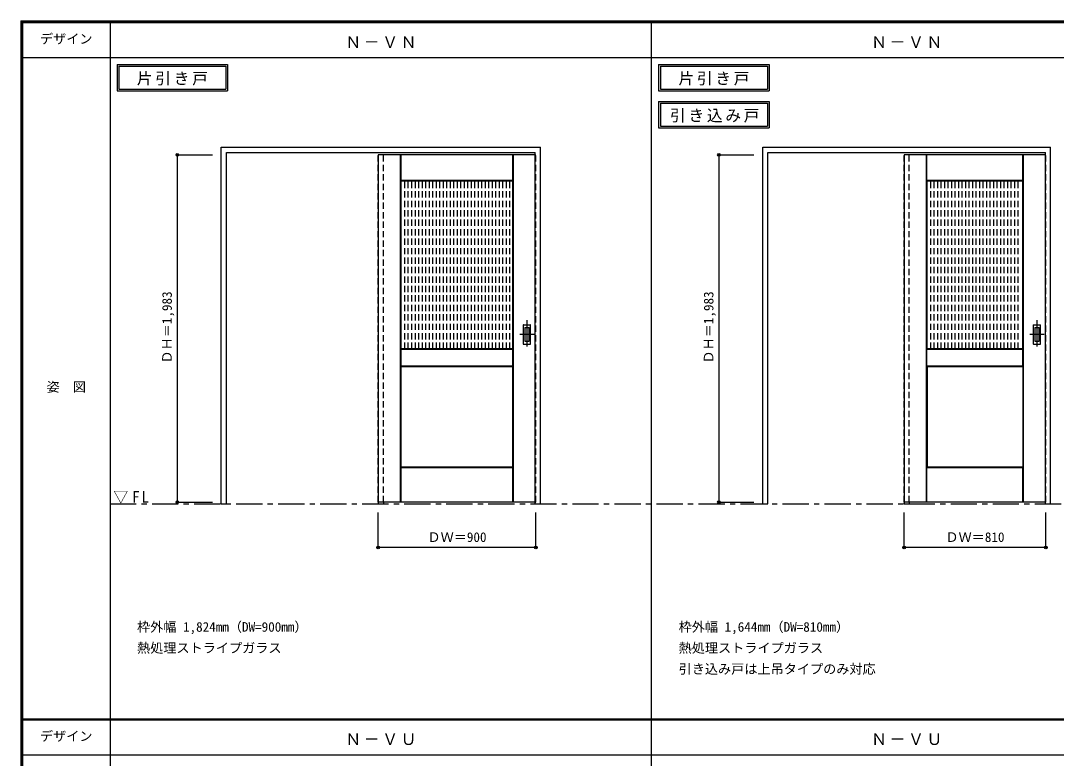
# Model space of a CAD drawing. Units: millimetres, scale not verified. Extents: x -6000 to 5700, y -4307 to 4260.
# Drawn here: x -6000 to -87, y -36 to 4175 of the extents above; entities that cross this region are included whole.
import ezdxf
from ezdxf.enums import TextEntityAlignment as Align

# ---------------------------------------------------------------- set-up
doc = ezdxf.new("R2010")
doc.units = ezdxf.units.MM
doc.header["$LTSCALE"] = 30
doc.header["$PDMODE"] = 32
doc.header["$PDSIZE"] = 15
doc.linetypes.add('CHAIN1', pattern=[8, 5, -1, 1, -1])
doc.linetypes.add('DASHED1', pattern=[1.8, 1.2, -0.6])
for name, color, linetype in [('0-1_通り芯', 4, 'CHAIN1'), ('0-2_扉', 4, 'DASHED1'), ('0-3_仕上げ', 7, 'Continuous'), ('0-4_枠', 3, 'Continuous'), ('0-6_引手', 3, 'Continuous'), ('0-A_文字', 7, 'Continuous'), ('0-B_寸法', 7, 'Continuous'), ('0-C_ハッチ', 4, 'DASHED1'), ('F-1_枠', 6, 'Continuous'), ('F-A_文字', 7, 'Continuous')]:
    doc.layers.add(name, color=color, linetype=linetype)
doc.styles.add('ＭＳ ゴシック', font='')
doc.styles.get('ＭＳ ゴシック').set_extended_font_data('MS Gothic')

msp = doc.modelspace()

# ---------------------------------------------------------------- linework, layer by layer
at = {"layer": '0-1_通り芯'}
for p, q in [((-3109.75, 2465), (-3109.75, 2303)), ((-197.25, 2465), (-197.25, 2303)), ((-3068.75, 2384), (-3150.75, 2384)), ((-156.25, 2384), (-238.25, 2384))]:
    msp.add_line(p, q, dxfattribs=at)
at = {"layer": '0-1_通り芯', "color": 7}
msp.add_line((-5490, 1418), (3233.5, 1418), dxfattribs=at)
at = {"layer": '0-2_扉'}
for p, q in [((-3958.75, 3409.5), (-3958.75, 3405.5)), ((-3061.75, 3409.5), (-3058.75, 3409.5)), ((-3058.75, 1426.5), (-3058.75, 3409.5)), ((-956.25, 3409.5), (-956.25, 3405.5)), ((-149.25, 3409.5), (-146.25, 3409.5)), ((-3061.75, 1426.5), (-3058.75, 1426.5))]:
    msp.add_line(p, q, dxfattribs=at)
at = {"layer": '0-2_扉', "color": 3, "linetype": 'Continuous'}
for p, q in [((-3061.75, 3409.5), (-3958.75, 3409.5)), ((-3958.75, 3409.5), (-3958.75, 1426.5)), ((-956.25, 3409.5), (-956.25, 1426.5)), ((-149.25, 3409.5), (-956.25, 3409.5)), ((-3061.75, 1426.5), (-3958.75, 1426.5)), ((-149.25, 1426.5), (-956.25, 1426.5))]:
    msp.add_line(p, q, dxfattribs=at)
at = {"layer": '0-2_扉'}
msp.add_lwpolyline([(-149.25, 1426.5), (-146.25, 1426.5), (-146.25, 3409.5)], dxfattribs=at)
at = {"layer": '0-3_仕上げ'}
for p, q in [((-3830.75, 1426.5), (-3830.75, 3409.5)), ((-3829.25, 3262), (-3829.25, 3409.5)), ((-3827.75, 3263.5), (-3827.75, 3409.5)), ((-3189.75, 3263.5), (-3189.75, 3409.5)), ((-3188.25, 3262), (-3188.25, 3409.5)), ((-3186.75, 1426.5), (-3186.75, 3409.5)), ((-828.25, 1426.5), (-828.25, 3409.5)), ((-826.75, 3262), (-826.75, 3409.5)), ((-825.25, 3263.5), (-825.25, 3409.5)), ((-277.25, 3263.5), (-277.25, 3409.5)), ((-275.75, 3262), (-275.75, 3409.5)), ((-274.25, 1426.5), (-274.25, 3409.5)), ((-3827.75, 3263.5), (-3829.25, 3262)), ((-3826.75, 3259.5), (-3829.25, 3262)), ((-3189.75, 3263.5), (-3827.75, 3263.5)), ((-3188.25, 3262), (-3190.75, 3259.5)), ((-3189.75, 3263.5), (-3188.25, 3262)), ((-825.25, 3263.5), (-826.75, 3262)), ((-824.25, 3259.5), (-826.75, 3262)), ((-277.25, 3263.5), (-825.25, 3263.5)), ((-3829.25, 2204), (-3829.25, 2299)), ((-3189.75, 2297.5), (-3827.75, 2297.5)), ((-3827.75, 2205.5), (-3827.75, 2297.5)), ((-3190.75, 2301.5), (-3188.25, 2299)), ((-3189.75, 2297.5), (-3188.25, 2299)), ((-826.75, 2204), (-826.75, 2299)), ((-825.25, 2205.5), (-825.25, 2297.5)), ((-277.25, 2297.5), (-825.25, 2297.5)), ((-278.25, 2301.5), (-275.75, 2299)), ((-277.25, 2297.5), (-275.75, 2299)), ((-277.25, 2205.5), (-277.25, 2297.5)), ((-275.75, 2204), (-275.75, 2299)), ((-3827.75, 2205.5), (-3829.25, 2204)), ((-3826.75, 2201.5), (-3829.25, 2204)), ((-3188.25, 2204), (-3190.75, 2201.5)), ((-825.25, 2205.5), (-826.75, 2204)), ((-824.25, 2201.5), (-826.75, 2204)), ((-825.25, 2205.5), (-277.25, 2205.5)), ((-3829.25, 1426.5), (-3829.25, 1624)), ((-3827.75, 1426.5), (-3827.75, 1622.5)), ((-3189.75, 1622.5), (-3827.75, 1622.5)), ((-3190.75, 1626.5), (-3188.25, 1624)), ((-3189.75, 1622.5), (-3188.25, 1624)), ((-3189.75, 1426.5), (-3189.75, 1622.5)), ((-3188.25, 1426.5), (-3188.25, 1624)), ((-826.75, 1426.5), (-826.75, 1624)), ((-825.25, 1426.5), (-825.25, 1622.5)), ((-277.25, 1622.5), (-825.25, 1622.5)), ((-278.25, 1626.5), (-275.75, 1624)), ((-277.25, 1622.5), (-275.75, 1624)), ((-277.25, 1426.5), (-277.25, 1622.5)), ((-275.75, 1426.5), (-275.75, 1624))]:
    msp.add_line(p, q, dxfattribs=at)
at = {"layer": '0-3_仕上げ', "color": 3}
for p, q in [((-3190.75, 3259.5), (-3826.75, 3259.5)), ((-3826.75, 2301.5), (-3826.75, 3259.5)), ((-3190.75, 2301.5), (-3190.75, 3259.5)), ((-824.25, 2301.5), (-824.25, 3259.5)), ((-278.25, 3259.5), (-824.25, 3259.5)), ((-278.25, 2301.5), (-278.25, 3259.5)), ((-3190.75, 2301.5), (-3826.75, 2301.5)), ((-278.25, 2301.5), (-824.25, 2301.5)), ((-3826.75, 2201.5), (-3190.75, 2201.5)), ((-3826.75, 1626.5), (-3826.75, 2201.5)), ((-3190.75, 1626.5), (-3190.75, 2201.5)), ((-824.25, 2201.5), (-824.25, 1626.5)), ((-3190.75, 1626.5), (-3826.75, 1626.5)), ((-278.25, 1626.5), (-824.25, 1626.5))]:
    msp.add_line(p, q, dxfattribs=at)
at = {"layer": '0-3_仕上げ'}
for points in [[(-277.25, 3263.5), (-275.75, 3262), (-278.25, 3259.5)], [(-3827.75, 2297.5), (-3829.25, 2299), (-3826.75, 2301.5)], [(-3827.75, 2205.5), (-3189.75, 2205.5), (-3189.75, 2297.5)], [(-3189.75, 2205.5), (-3188.25, 2204), (-3188.25, 2299)], [(-825.25, 2297.5), (-826.75, 2299), (-824.25, 2301.5)], [(-277.25, 2205.5), (-275.75, 2204), (-278.25, 2201.5)], [(-3827.75, 1622.5), (-3829.25, 1624), (-3826.75, 1626.5)], [(-825.25, 1622.5), (-826.75, 1624), (-824.25, 1626.5)]]:
    msp.add_lwpolyline(points, dxfattribs=at)
at = {"layer": '0-3_仕上げ', "color": 3}
msp.add_lwpolyline([(-824.25, 2201.5), (-278.25, 2201.5), (-278.25, 1626.5)], dxfattribs=at)
at = {"layer": '0-4_枠'}
for p, q in [((-4855.75, 1418), (-4855.75, 3453)), ((-4855.75, 3453), (-3031.75, 3453)), ((-3031.75, 1418), (-3031.75, 3453)), ((-1763.25, 1418), (-1763.25, 3453)), ((-1763.25, 3453), (-119.25, 3453)), ((-119.25, 1418), (-119.25, 3453)), ((-4825.75, 3423), (-3061.75, 3423)), ((-4825.75, 1418), (-4825.75, 3423)), ((-3061.75, 1418), (-3061.75, 3423)), ((-1733.25, 3423), (-149.25, 3423)), ((-1733.25, 1418), (-1733.25, 3423)), ((-149.25, 1418), (-149.25, 3423)), ((-3958.75, 1426.5), (-3958.75, 1418)), ((-3928.75, 1426.5), (-3928.75, 1418)), ((-956.25, 1426.5), (-956.25, 1418)), ((-926.25, 1426.5), (-926.25, 1418)), ((-4855.75, 1418), (-4825.75, 1418)), ((-3958.75, 1418), (-3928.75, 1418)), ((-3061.75, 1418), (-3031.75, 1418)), ((-1763.25, 1418), (-1733.25, 1418)), ((-956.25, 1418), (-926.25, 1418)), ((-149.25, 1418), (-119.25, 1418))]:
    msp.add_line(p, q, dxfattribs=at)
at = {"layer": '0-4_枠', "color": 4, "linetype": 'DASHED1'}
for p, q in [((-3958.75, 1426.5), (-3958.75, 3423)), ((-3928.75, 1426.5), (-3928.75, 3423)), ((-956.25, 1426.5), (-956.25, 3423)), ((-926.25, 1426.5), (-926.25, 3423))]:
    msp.add_line(p, q, dxfattribs=at)
at = {"layer": '0-6_引手'}
for p, q in [((-3130.75, 2437.5), (-3130.75, 2330.5)), ((-3129.25, 2439), (-3090.25, 2439)), ((-3088.75, 2330.5), (-3088.75, 2437.5)), ((-218.25, 2437.5), (-218.25, 2330.5)), ((-216.75, 2439), (-177.75, 2439)), ((-176.25, 2330.5), (-176.25, 2437.5)), ((-3129.25, 2329), (-3090.25, 2329)), ((-216.75, 2329), (-177.75, 2329))]:
    msp.add_line(p, q, dxfattribs=at)
at = {"layer": '0-6_引手', "color": 7}
for p, q in [((-3122.25, 2421.5), (-3122.25, 2346.5)), ((-3120.75, 2423), (-3098.75, 2423)), ((-3097.25, 2346.5), (-3097.25, 2421.5)), ((-209.75, 2421.5), (-209.75, 2346.5)), ((-208.25, 2423), (-186.25, 2423)), ((-184.75, 2346.5), (-184.75, 2421.5)), ((-3120.75, 2345), (-3098.75, 2345)), ((-208.25, 2345), (-186.25, 2345))]:
    msp.add_line(p, q, dxfattribs=at)
at = {"layer": '0-6_引手'}
for centre, start, end in [((-3129.25, 2437.5), 90, 180), ((-3090.25, 2437.5), 0, 90), ((-216.75, 2437.5), 90, 180), ((-177.75, 2437.5), 0, 90), ((-3129.25, 2330.5), 180, 270), ((-3090.25, 2330.5), 270, 0), ((-216.75, 2330.5), 180, 270), ((-177.75, 2330.5), 270, 0)]:
    msp.add_arc(centre, 1.5, start, end, dxfattribs=at)
at = {"layer": '0-6_引手', "color": 7}
for centre, start, end in [((-3120.75, 2421.5), 90, 180), ((-3098.75, 2421.5), 0, 90), ((-208.25, 2421.5), 90, 180), ((-186.25, 2421.5), 0, 90), ((-3120.75, 2346.5), 180, 270), ((-3098.75, 2346.5), 270, 0), ((-208.25, 2346.5), 180, 270), ((-186.25, 2346.5), 270, 0)]:
    msp.add_arc(centre, 1.5, start, end, dxfattribs=at)
at = {"layer": '0-A_文字'}
for p, q in [((-5450, 3925), (-5450, 3775)), ((-5440, 3915), (-5440, 3785)), ((-5440, 3915), (-4828.97, 3915)), ((-4828.97, 3915), (-4828.97, 3785)), ((-2357.5, 3925), (-2357.5, 3775)), ((-2347.5, 3915), (-2347.5, 3785)), ((-2347.5, 3915), (-1736.47, 3915)), ((-1736.47, 3915), (-1736.47, 3785)), ((-5440, 3785), (-4828.97, 3785)), ((-2347.5, 3785), (-1736.47, 3785)), ((-5450, 3775), (-4818.97, 3775)), ((-2357.5, 3775), (-1726.47, 3775)), ((-2357.5, 3713.53), (-2357.5, 3563.53)), ((-2347.5, 3703.53), (-2347.5, 3573.53)), ((-2347.5, 3703.53), (-1736.47, 3703.53)), ((-1736.47, 3703.53), (-1736.47, 3573.53)), ((-2357.5, 3563.53), (-1726.47, 3563.53)), ((-2347.5, 3573.53), (-1736.47, 3573.53))]:
    msp.add_line(p, q, dxfattribs=at)
for points in [[(-5450, 3925), (-4818.97, 3925), (-4818.97, 3775)], [(-2357.5, 3925), (-1726.47, 3925), (-1726.47, 3775)], [(-2357.5, 3713.53), (-1726.47, 3713.53), (-1726.47, 3563.53)]]:
    msp.add_lwpolyline(points, dxfattribs=at)
at = {"layer": '0-B_寸法', "color": 4}
for p, q in [((-5105.75, 3409.5), (-5105.75, 1426.5)), ((-5105.75, 3409.5), (-4905.75, 3409.5)), ((-2013.25, 3409.5), (-2013.25, 1426.5)), ((-2013.25, 3409.5), (-1813.25, 3409.5)), ((-5105.75, 1426.5), (-4905.75, 1426.5)), ((-2013.25, 1426.5), (-1813.25, 1426.5)), ((-3958.75, 1168), (-3958.75, 1368)), ((-3058.75, 1168), (-3058.75, 1368)), ((-956.25, 1168), (-956.25, 1368)), ((-146.25, 1168), (-146.25, 1368)), ((-3058.75, 1168), (-3958.75, 1168)), ((-146.25, 1168), (-956.25, 1168))]:
    msp.add_line(p, q, dxfattribs=at)
at = {"layer": '0-B_寸法'}
for p in [(-5105.75, 3409.5), (-2013.25, 3409.5), (-5105.75, 1426.5), (-2013.25, 1426.5), (-3958.75, 1168), (-3058.75, 1168), (-956.25, 1168), (-146.25, 1168)]:
    msp.add_point(p, dxfattribs=at)
at = {"layer": '0-C_ハッチ'}
for p, q in [((-3806.75, 2301.5), (-3806.75, 3259.5)), ((-3786.75, 2301.5), (-3786.75, 3259.5)), ((-3766.75, 2301.5), (-3766.75, 3259.5)), ((-3746.75, 2301.5), (-3746.75, 3259.5)), ((-3726.75, 2301.5), (-3726.75, 3259.5)), ((-3706.75, 2301.5), (-3706.75, 3259.5)), ((-3686.75, 2301.5), (-3686.75, 3259.5)), ((-3666.75, 2301.5), (-3666.75, 3259.5)), ((-3646.75, 2301.5), (-3646.75, 3259.5)), ((-3626.75, 2301.5), (-3626.75, 3259.5)), ((-3606.75, 2301.5), (-3606.75, 3259.5)), ((-3586.75, 2301.5), (-3586.75, 3259.5)), ((-3566.75, 2301.5), (-3566.75, 3259.5)), ((-3546.75, 2301.5), (-3546.75, 3259.5)), ((-3526.75, 2301.5), (-3526.75, 3259.5)), ((-3506.75, 2301.5), (-3506.75, 3259.5)), ((-3486.75, 2301.5), (-3486.75, 3259.5)), ((-3466.75, 2301.5), (-3466.75, 3259.5)), ((-3446.75, 2301.5), (-3446.75, 3259.5)), ((-3426.75, 2301.5), (-3426.75, 3259.5)), ((-3406.75, 2301.5), (-3406.75, 3259.5)), ((-3386.75, 2301.5), (-3386.75, 3259.5)), ((-3366.75, 2301.5), (-3366.75, 3259.5)), ((-3346.75, 2301.5), (-3346.75, 3259.5)), ((-3326.75, 2301.5), (-3326.75, 3259.5)), ((-3306.75, 2301.5), (-3306.75, 3259.5)), ((-3286.75, 2301.5), (-3286.75, 3259.5)), ((-3266.75, 2301.5), (-3266.75, 3259.5)), ((-3246.75, 2301.5), (-3246.75, 3259.5)), ((-3226.75, 2301.5), (-3226.75, 3259.5)), ((-3206.75, 2301.5), (-3206.75, 3259.5)), ((-804.25, 2301.5), (-804.25, 3259.5)), ((-784.25, 2301.5), (-784.25, 3259.5)), ((-764.25, 2301.5), (-764.25, 3259.5)), ((-744.25, 2301.5), (-744.25, 3259.5)), ((-724.25, 2301.5), (-724.25, 3259.5)), ((-704.25, 2301.5), (-704.25, 3259.5)), ((-684.25, 2301.5), (-684.25, 3259.5)), ((-664.25, 2301.5), (-664.25, 3259.5)), ((-644.25, 2301.5), (-644.25, 3259.5)), ((-624.25, 2301.5), (-624.25, 3259.5)), ((-604.25, 2301.5), (-604.25, 3259.5)), ((-584.25, 2301.5), (-584.25, 3259.5)), ((-564.25, 2301.5), (-564.25, 3259.5)), ((-544.25, 2301.5), (-544.25, 3259.5)), ((-524.25, 2301.5), (-524.25, 3259.5)), ((-504.25, 2301.5), (-504.25, 3259.5)), ((-484.25, 2301.5), (-484.25, 3259.5)), ((-464.25, 2301.5), (-464.25, 3259.5)), ((-444.25, 2301.5), (-444.25, 3259.5)), ((-424.25, 2301.5), (-424.25, 3259.5)), ((-404.25, 2301.5), (-404.25, 3259.5)), ((-384.25, 2301.5), (-384.25, 3259.5)), ((-364.25, 2301.5), (-364.25, 3259.5)), ((-344.25, 2301.5), (-344.25, 3259.5)), ((-324.25, 2301.5), (-324.25, 3259.5)), ((-304.25, 2301.5), (-304.25, 3259.5))]:
    msp.add_line(p, q, dxfattribs=at)
at = {"layer": 'F-1_枠'}
for p, q in [((-6000, 4175), (5700, 4175)), ((-6000, 4175), (-6000, -4205)), ((-6000, 4170), (5700, 4170)), ((-6000, 4165), (5700, 4165)), ((-5995, 4175), (-5995, -4205)), ((-5990, 4175), (-5990, -4205)), ((-5490, 4175), (-5490, -3790)), ((-2397.5, -3790), (-2397.5, 4175)), ((-6000, 3965), (5700, 3965)), ((-6000, 190.5), (5700, 190.5)), ((-6000, 187.5), (5700, 187.5)), ((-6000, 184.5), (5700, 184.5)), ((-6000, -15.5), (5700, -15.5))]:
    msp.add_line(p, q, dxfattribs=at)

# ---------------------------------------------------------------- texts
at = {"layer": '0-A_文字', "style": 'ＭＳ ゴシック'}
for s, p in [('枠外幅 1,824mm（DW=900mm）', (-5335.75, 670.5)), ('枠外幅 1,644mm（DW=810mm）', (-2243.25, 670.5)), ('熱処理ストライプガラス', (-5335.75, 550.5)), ('熱処理ストライプガラス', (-2243.25, 550.5)), ('引き込み戸は上吊タイプのみ対応', (-2243.25, 430.5))]:
    msp.add_text(s, height=54.99, dxfattribs=at).set_placement(p, align=Align.BOTTOM_LEFT)
at = {"layer": '0-A_文字', "char_height": 65.98, "attachment_point": 7, "style": 'ＭＳ ゴシック'}
for s, insert in [('\\T1.17;Ｎ－ＶＮ', (-4146.25, 4020)), ('\\T1.17;Ｎ－ＶＮ', (-1143.75, 4020)), ('\\T1.17;片引き戸', (-5336.98, 3805)), ('\\T1.17;片引き戸', (-2244.48, 3805)), ('\\T1.17;引き込み戸', (-2292.84, 3593.53)), ('\\T1.26;\\W0.95;▽FL', (-5471.25, 1418)), ('\\T1.17;Ｎ－ＶＵ', (-4146.25, 39.5)), ('\\T1.17;Ｎ－ＶＵ', (-1143.75, 39.5))]:
    msp.add_mtext(s, dxfattribs=dict(at, insert=insert))
at = {"layer": '0-B_寸法', "style": 'ＭＳ ゴシック'}
for p in [(-5120.75, 2217.75), (-2028.25, 2217.75)]:
    msp.add_text('ＤＨ＝1,983', height=54.99, rotation=90, dxfattribs=at).set_placement(p, align=Align.BOTTOM_LEFT)
for s, p in [('ＤＷ＝900', (-3677.5, 1183)), ('ＤＷ＝810', (-720, 1183))]:
    msp.add_text(s, height=54.99, dxfattribs=at).set_placement(p, align=Align.BOTTOM_LEFT)
at = {"layer": 'F-A_文字', "style": 'ＭＳ ゴシック'}
for s, p in [('デザイン', (-5890, 4027.5)), ('姿\u3000図', (-5852.5, 2040.25)), ('デザイン', (-5890, 47))]:
    msp.add_text(s, height=54.99, dxfattribs=at).set_placement(p, align=Align.BOTTOM_LEFT)

doc.saveas('drawing.dxf')
